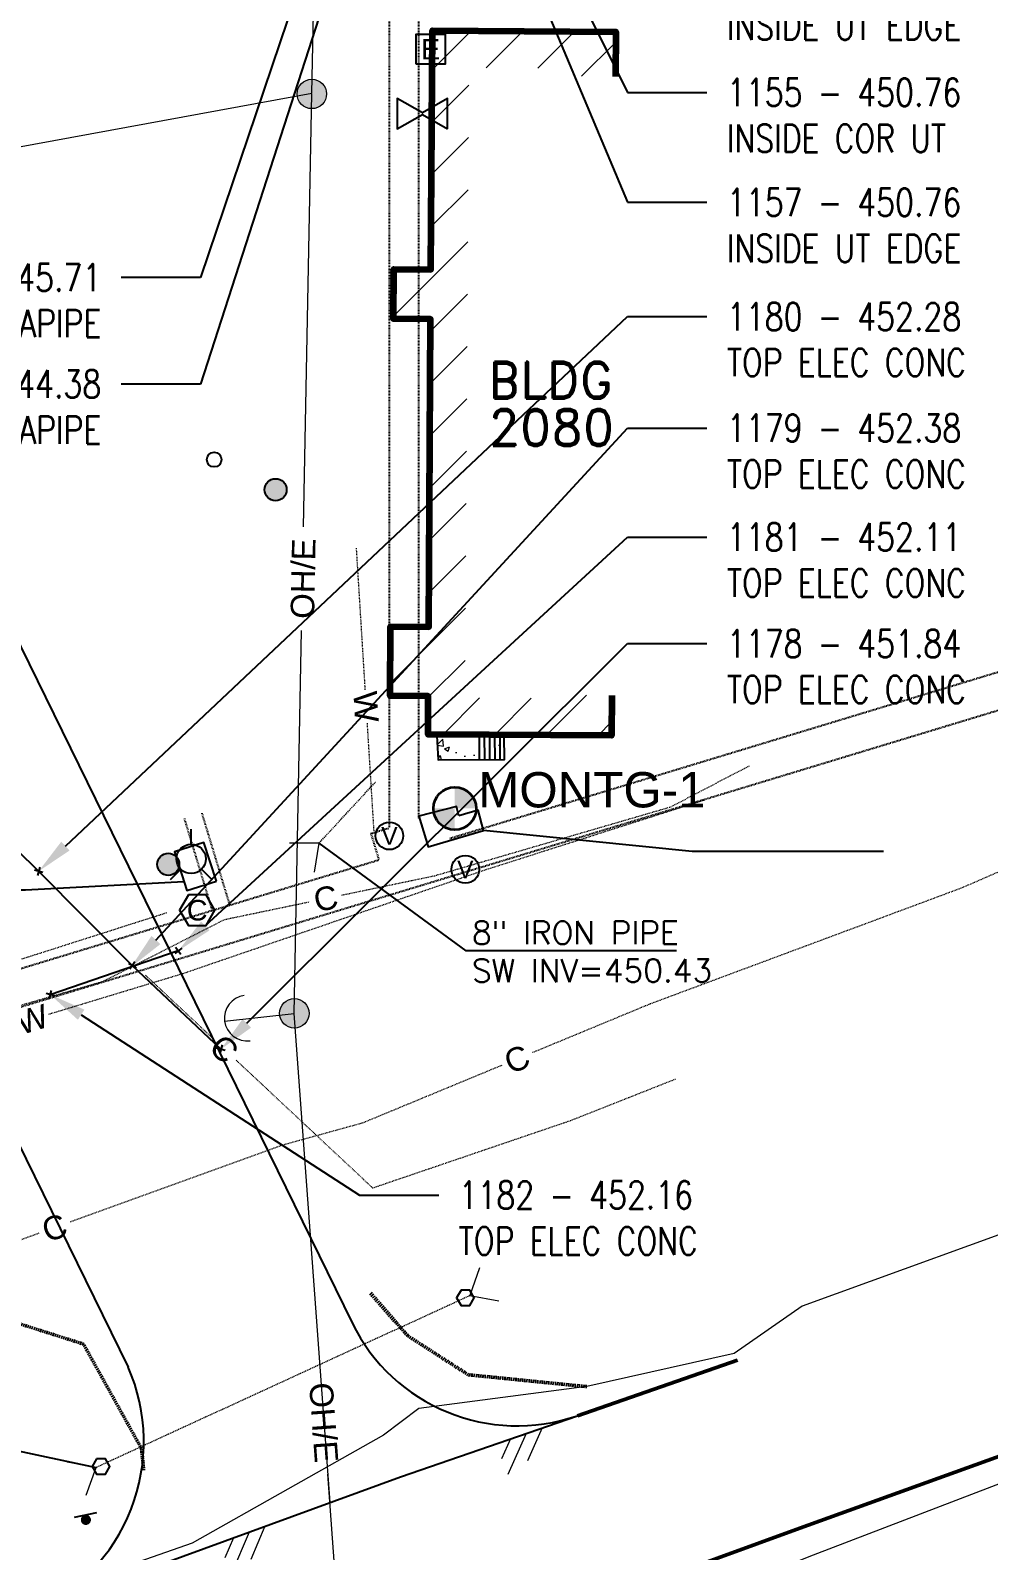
# Model space of a CAD drawing. Header units: feet. Extents: x 1391198 to 1391869, y 3961136 to 3961903.
# Drawn here: x 1391596 to 1391726.3, y 3961242.9 to 3961449.7 of the extents above; entities that cross this region are included whole.
import ezdxf
from ezdxf import colors
from ezdxf.entities.mleader import LeaderData, LeaderLine
from ezdxf.enums import TextEntityAlignment as Align
from ezdxf.math import Vec2, Vec3

# ---------------------------------------------------------------- set-up
doc = ezdxf.new("R2010")
doc.units = ezdxf.units.FT
doc.header["$MEASUREMENT"] = 0
for name, pattern in [('D10', [0.175, 0.1, -0.075]), ('D15', [0.22499999999999998, 0.15, -0.075]), ('D20', [0.30000000000000004, 0.2, -0.1]), ('HIDDEN2', [0.1875, 0.125, -0.0625])]:
    doc.linetypes.add(name, pattern=pattern)
for name, color, linetype in [('C-LEGEND-NEW', 4, 'Continuous'), ('C-SIGN', 4, 'Continuous'), ('FH-BLDG', 154, 'Continuous'), ('MU-NOTES', 11, 'Continuous'), ('P-SAN', 200, 'Continuous'), ('SHOTS100819', 3, 'Continuous'), ('Utilidor-Below-E', 8, 'HIDDEN2'), ('V-BLDG-IDEN', 8, 'Continuous'), ('V-COMM-SIGN', 7, 'Continuous'), ('V-DOMW-HYDR', 8, 'Continuous'), ('V-DOMW-VLVE', 7, 'Continuous'), ('V-POWR-DEVC', 7, 'Continuous'), ('V-SITE-CONC', 8, 'Continuous'), ('V-SITE-OTLN', 8, 'Continuous'), ('V-STEM-IDEN', 8, 'Continuous'), ('V-STEM-OTLN', 8, 'Continuous'), ('V-STEM-VENT', 7, 'Continuous'), ('V-STRM-IDEN', 8, 'Continuous'), ('V-STRM-SIGN', 7, 'Continuous'), ('V-SURV-IDEN', 8, 'Continuous')]:
    doc.layers.add(name, color=color, linetype=linetype)
for name, color, linetype, lineweight in [('V-BLDG-OTLN', 8, 'Continuous', 90), ('V-BLDG-PATT', 8, 'Continuous', 18), ('V-COMM-UNDR', 7, 'D10', 18), ('V-DOMW-MAIN-PIPE', 7, 'D10', 18), ('V-POWR-POLE', 8, 'Continuous', 18), ('V-POWR-POLE-GUYS', 8, 'Continuous', 18), ('V-PVMT-ASPH', 8, 'Continuous', 18), ('V-PVMT-CONC', 8, 'Continuous', 18), ('V-ROAD-ASPH', 8, 'Continuous', 50), ('V-ROAD-GRVL', 7, 'D20', 50), ('V-ROAD-SHLD', 7, 'Continuous', 20), ('V-SECD-OVHD', 8, 'Continuous', 18), ('V-STRM-CULV', 8, 'D15', 20), ('V-SURV-SYMB', 8, 'Continuous', 35)]:
    doc.layers.add(name, color=color, linetype=linetype, lineweight=lineweight)
doc.styles.add('AR120', font='arial.ttf', dxfattribs={"height": 4.8})
doc.styles.add('AR80', font='arial.ttf', dxfattribs={"height": 3.2})
doc.styles.add('Arial', font='arial.ttf')
doc.styles.add('ROMAND', font='romand.shx')
doc.styles.add('RomanS', font='romans.shx', dxfattribs={"width": 0.8})

# ---------------------------------------------------------------- blocks, each defined once
blk = doc.blocks.new('coe-sbc')
at = {"linetype": 'Continuous'}
h = blk.add_hatch(color=256, dxfattribs=at)
h.paths.add_polyline_path([(0, 0), (-0.07283775157731813, 0, 0.4142135623730951), (0, -0.07283775157731813)])
h.paths.add_polyline_path([(0, 0.07283775157731813), (0, 0), (0.07283775157731642, 0, 0.414213562373088)])
blk.add_circle((0, 0), 0.07283775157731813)
blk = doc.blocks.new('coe-anchor')
blk.add_arc((-0.07763266942490255, 0), 0.07763266942490255, 270, 90)
blk = doc.blocks.new('coe-gp')
blk.add_hatch(color=256).paths.add_polyline_path([(-0.0375, 0, 1), (0.0375, 0, 1)])
blk.add_circle((0, 0), 0.0375)
blk = doc.blocks.new('COE-FH')
for points in [[(0, 0.05000000000291038), (0, 0.1009187257295707)], [(-0.03535533905960619, -0.03535533905960619), (-0.07136031529807951, -0.07136031531263143)], [(0.03535533905960619, -0.03535533905960619), (0.07136031531263143, -0.07136031531263143)]]:
    blk.add_lwpolyline(points)
blk.add_circle((0, 0), 0.05)
blk = doc.blocks.new('coe-bcmc')
blk.add_lwpolyline([(-0.03000000000000114, 0.05196152422706568), (-0.05999999999999872, 0), (-0.03000000000000114, -0.05196152422706568), (0.03000000000000114, -0.05196152422706568), (0.05999999999999872, 0), (0.03000000000000114, 0.05196152422706568)], close=True)
at = {"style": 'Arial'}
blk.add_text('C', height=0.07, dxfattribs=at).set_placement((0, 0), align=Align.MIDDLE)
blk = doc.blocks.new('coe-cmp')
blk.add_lwpolyline([(0.07604059656000306, 0.06494480483301834), (0, 0), (0.07604059656000484, -0.06494480483302001)])
blk = doc.blocks.new('coe-vpipe')
blk.add_circle((0, 0), 0.0469)
at = {"style": 'Arial'}
blk.add_text('V', height=0.06, dxfattribs=at).set_placement((0, 0), align=Align.MIDDLE)
blk = doc.blocks.new('coe-pp')
blk.add_hatch(color=256).paths.add_polyline_path([(-0.05, 0, 1), (0.05, 0, 1)])
blk.add_circle((0, 0), 0.05)
blk = doc.blocks.new('COE-signp')
blk.add_lwpolyline([(-0.01500000000000057, 0.02598076211353284), (-0.02999999999999936, 0), (-0.01500000000000057, -0.02598076211353284), (0.01500000000000057, -0.02598076211353284), (0.02999999999999936, 0), (0.01500000000000057, 0.02598076211353284)], close=True)
blk = doc.blocks.new('COE-valve')
blk.add_lwpolyline([(0.08568498870645413, -0.05196152422706835), (0.08568498870645413, 0.05196152422706746), (0, 0.002491272931886002), (-0.08568498870645058, 0.05196152422706568), (-0.08568498870645058, -0.05196152422706746), (0, -0.00249127293188689), (0.08568498870645413, -0.05196152422706835)])
blk = doc.blocks.new('COE-pede')
blk.add_lwpolyline([(-0.05, -0.05), (0.05, -0.05), (0.05, 0.05), (-0.05, 0.05)], close=True)
at = {"style": 'Arial'}
blk.add_text('E', height=0.07, dxfattribs=at).set_placement((0, 0), align=Align.MIDDLE)
blk = doc.blocks.new('p2')
at = {"color": 0}
for p, q in [((0, 0), (-1.270308549632318, -1.362247183918953)), ((0.6962935054907575, 0.001923611620441079), (-0.3189808920724317, -1.086831312859431)), ((-0.6962935054907575, -0.001923611620441079), (-1.311787008948158, -0.6619634833186865))]:
    blk.add_line(p, q, dxfattribs=at)
blk = doc.blocks.new('A$C6F484106')
at = {"layer": 'C-LEGEND-NEW'}
h = blk.add_hatch(color=256, dxfattribs=at)
edge = h.paths.add_edge_path()
edge.add_arc((-56.03133909520693, -70.11542409053072), 0.5924905976125782, 0, 360)
blk.add_line((-57.39452673005871, -70.66830985574052), (-54.74717578501441, -70.66830985574052), dxfattribs=at)

msp = doc.modelspace()

# ---------------------------------------------------------------- hatches: boundary and pattern name
at = {"layer": 'V-BLDG-PATT'}
h = msp.add_hatch(dxfattribs=at)
h.set_pattern_fill('ANSI31', color=256, scale=40, style=0)
h.set_pattern_definition([(45, (1391644.91757464, 3961353.796505147), (-3.535533905932737, 3.535533905932738), [])])
h.paths.add_polyline_path([(1391670.586916232, 3961443.490494817), (1391675.586821544, 3961443.459723587), (1391675.624270645, 3961449.544691877), (1391650.674743136, 3961449.698240313), (1391650.474730143, 3961417.198855783), (1391645.424825777, 3961417.229934725), (1391645.383284617, 3961410.480062554), (1391650.433188982, 3961410.448983612), (1391650.175633789, 3961368.599776149), (1391644.975732264, 3961368.631778228), (1391644.91757464, 3961359.181957187), (1391650.117476164, 3961359.149955108), (1391650.085474086, 3961353.950053583), (1391675.035001594, 3961353.796505147), (1391675.068655472, 3961359.26480152), (1391670.06875016, 3961359.29557275), (1391670.065867511, 3961358.827181689), (1391655.116150628, 3961358.919187666), (1391655.144767871, 3961363.569099607), (1391655.463865524, 3961415.418117694), (1391655.643877219, 3961444.667563771), (1391670.593594102, 3961444.575557794)])
at = {"layer": 'V-PVMT-CONC'}
h = msp.add_hatch(dxfattribs=at)
h.set_pattern_fill('AR-CONC', color=256, style=0)
h.set_pattern_definition([(50, (1391651.303076764, 3961350.498669827), (7.172601826007535, -0.6275213498259511), [0.75, -8.25]), (355, (1391651.303076764, 3961350.498669827), (-1.38751333613, 7.521921337000118), [0.6, -6.6]), (100.4514, (1391651.900793564, 3961350.446376428), (5.785093817140216, 6.894395420609536), [0.6374019000000001, -7.01142112]), (46.18420000000001, (1391651.303076764, 3961352.498669827), (10.67241048625644, -1.655190143290181), [1.125, -12.375]), (96.6356, (1391652.192444214, 3961352.360736758), (9.346627055487033, 9.741178709004418), [0.95610288, -10.51713]), (351.1842, (1391651.303076764, 3961352.498669827), (9.346619451336272, 9.741186009253246), [0.9, -9.9]), (21, (1391652.303076764, 3961351.998669827), (5.969070521184617, -4.026188906653388), [0.75, -8.25]), (326.0000000000001, (1391652.303076764, 3961351.998669827), (2.433153319215817, 7.25150045046853), [0.6, -6.6]), (71.4514, (1391652.800499094, 3961351.663153768), (8.4022262858149, 3.225304967099524), [0.6374019000000001, -7.01142112]), (37.50000000000001, (1391651.303076764, 3961350.498669827), (0.1215985531729067, 3.328938538313115), [0, -6.52, 0, -6.7, 0, -6.625]), (7.499999999999999, (1391651.303076764, 3961350.498669827), (2.630695374421486, 3.944117118823602), [0, -3.82, 0, -6.37, 0, -2.525]), (327.5, (1391649.073076764, 3961350.498669827), (5.338224361724091, -0.225548717343798), [0, -2.5, 0, -7.8, 0, -10.35]), (317.5, (1391648.073076764, 3961350.498669827), (5.831861693423862, 1.001049823323176), [0, -3.25, 0, -5.18, 0, -7.35])])
h.paths.add_polyline_path([(1391651.303076764, 3961353.739978815), (1391651.468308862, 3961350.498669827), (1391660.469888233, 3961350.527756088), (1391660.439979262, 3961353.766071314)])

# ---------------------------------------------------------------- linework, layer by layer
at = {"layer": 'FH-BLDG'}
msp.add_line((1391646.331712935, 3961252.922562858), (1391670.397787903, 3961261.261902223), dxfattribs=at)
at = {"layer": 'FH-BLDG', "flags": 128}
for points in [[(1391622.195908985, 3961464.216086967), (1391583.809687186, 3961448.243647035, 0.4323930024931864), (1391570.968076504, 3961414.153645498), (1391639.766744931, 3961273.875409459)], [(1391522.388400015, 3961427.009740933), (1391525.280443794, 3961428.285303283, -0.4023772792962086), (1391531.787358548, 3961425.912200725), (1391609.293256672, 3961267.880207953)]]:
    msp.add_lwpolyline(points, format="xyb", dxfattribs=at)
at = {"layer": 'FH-BLDG'}
msp.add_lwpolyline([(1391596.274793521, 3961234.597948061), (1391601.989269269, 3961236.763537107), (1391646.331712935, 3961252.922562858)], dxfattribs=at)
for centre, radius, start, end in [((1391662.212502884, 3961284.883949322), 25, 206.1250828610909, 289.1125581677682), ((1391586.204271707, 3961257.724301945), 25.22387070947795, 293.5310317527783, 23.74274277650719)]:
    msp.add_arc(centre, radius, start, end, dxfattribs=at)
at = {"layer": 'P-SAN'}
for p, q in [((1391597.119906, 3961335.329431), (1391557.336698, 3961374.167603)), ((1391609.864305, 3961322.504041), (1391597.119906, 3961335.329431)), ((1391616.107494, 3961324.501435), (1391598.710961, 3961318.535382)), ((1391621.912433, 3961311.117316), (1391609.864305, 3961322.504041))]:
    msp.add_line(p, q, dxfattribs=at)
at = {"layer": 'SHOTS100819', "linetype": 'Continuous', "extrusion": (-0.2588190450295724, -0.9659258263086148, 0)}
for points, elevation in [([(318911.1708380466, 0), (318909.9710192605, 0)], -4186527.939006122), ([(318941.3851366578, 0), (318940.1853178716, 0)], -4186510.968677096)]:
    msp.add_lwpolyline(points, dxfattribs=dict(at, elevation=elevation))
at = {"layer": 'SHOTS100819', "linetype": 'Continuous'}
for points in [[(1391597.275173976, 3961335.908898977), (1391596.964638024, 3961334.749963024)], [(1391610.194938864, 3961323.0046132), (1391609.533671136, 3961322.003468799)], [(1391622.067700976, 3961311.696783977), (1391621.757165024, 3961310.537848024)]]:
    msp.add_lwpolyline(points, dxfattribs=at)
at = {"layer": 'SHOTS100819', "linetype": 'Continuous', "extrusion": (0.6060666572598907, -0.7954138589173703, 0), "elevation": -2307480.285652432}
msp.add_lwpolyline([(3507738.03700918, 0), (3507736.837190393, 0)], dxfattribs=at)
at = {"layer": 'SHOTS100819', "linetype": 'Continuous', "extrusion": (0.7954138589173703, 0.6060666572598907, 0), "elevation": 3507737.437099786}
msp.add_lwpolyline([(2307479.685743039, 0), (2307480.885561825, 0)], dxfattribs=at)
at = {"layer": 'SHOTS100819', "linetype": 'Continuous', "extrusion": (-0.5511396680971055, -0.834413006999419, 0), "elevation": -4072350.421025035}
msp.add_lwpolyline([(-1022065.198567356, 0), (-1022063.99874857, 0)], dxfattribs=at)
at = {"layer": 'SHOTS100819', "linetype": 'Continuous', "extrusion": (-0.2772045947388478, -0.9608109141010375, 0), "elevation": -4191835.639736809}
msp.add_lwpolyline([(238968.1302176038, 0), (238966.9303988176, 0)], dxfattribs=at)
at = {"layer": 'SHOTS100819', "linetype": 'Continuous', "extrusion": (0.9608109140274913, -0.2772045949937646, 0), "elevation": 238967.5291960575}
msp.add_lwpolyline([(4191835.039890817, 0), (4191836.239709603, 0)], dxfattribs=at)
at = {"layer": 'Utilidor-Below-E', "ltscale": 0.04}
for p, q in [((1391644.797955235, 3961495.050158118), (1391644.797955235, 3961341.231377941)), ((1391648.800598318, 3961491.050188607), (1391648.800598318, 3961342.445943582)), ((1391653.042258753, 3961339.814231918), (1391772.963130087, 3961376.213710911)), ((1391619.299842532, 3961343.253616135), (1391623.096085844, 3961330.724722253)), ((1391616.913488404, 3961342.530605834), (1391620.710113655, 3961330.000489747)), ((1391642.304505445, 3961340.474757018), (1391644.797955235, 3961341.231377941)), ((1391600.84740795, 3961323.971559918), (1391643.393642358, 3961336.885600967)), ((1391458.63643783, 3961280.806355366), (1391600.84740795, 3961323.971559918))]:
    msp.add_line(p, q, dxfattribs=at)
at = {"layer": 'Utilidor-Below-E'}
msp.add_line((1391642.304505445, 3961340.474757018), (1391643.393642358, 3961336.885600967), dxfattribs=at)
at = {"layer": 'Utilidor-Below-E', "ltscale": 0.04}
msp.add_lwpolyline([(1391257.667150014, 3961214.594729583), (1391772.963130087, 3961371.002048475)], dxfattribs=at)
at = {"layer": 'V-BLDG-OTLN', "flags": 128}
msp.add_lwpolyline([(1391675.068655472, 3961359.26480152), (1391675.035001594, 3961353.796505147), (1391650.085474086, 3961353.950053583), (1391650.117476164, 3961359.149955108), (1391644.91757464, 3961359.181957187), (1391644.975732264, 3961368.631778228), (1391650.175633789, 3961368.599776149), (1391650.433188982, 3961410.448983612), (1391645.383284617, 3961410.480062554), (1391645.424825777, 3961417.229934725), (1391650.474730143, 3961417.198855783), (1391650.674743136, 3961449.698240313), (1391675.624270645, 3961449.544691877), (1391675.586821544, 3961443.459723587)], dxfattribs=at)
at = {"layer": 'V-COMM-UNDR'}
for points in [[(1391638.363037139, 3961332.096018734), (1391650.993373256, 3961334.728310725), (1391683.089779826, 3961344.095803817), (1391693.798708136, 3961349.689554231)], [(1391757.10958593, 3961347.542854403), (1391746.461736441, 3961343.371044414), (1391722.577696093, 3961333.01617178), (1391680.285388281, 3961317.271417218), (1391664.245105783, 3961310.629242472)], [(1391566.468591361, 3961308.963343445), (1391605.831228958, 3961320.337723033), (1391622.405822851, 3961328.770371104), (1391633.977272259, 3961331.181980211)], [(1391611.650780705, 3961321.185620851), (1391620.713855809, 3961312.69312692)], [(1391660.105949619, 3961308.915245318), (1391641.147119913, 3961301.064519502), (1391630.254831526, 3961298.055328289), (1391601.378345529, 3961287.601886366)], [(1391623.982927305, 3961309.629865332), (1391633.582022319, 3961300.635097527), (1391642.548112687, 3961292.251033294), (1391669.515267257, 3961301.438107422), (1391683.815412998, 3961307.096812564)], [(1391597.165868723, 3961286.076947297), (1391590.001706888, 3961283.483482509), (1391567.019196953, 3961274.718397368)]]:
    msp.add_lwpolyline(points, dxfattribs=at)
at = {"layer": 'V-DOMW-MAIN-PIPE'}
for points in [[(1391640.310058104, 3961379.276092763), (1391641.510378907, 3961359.952860937)], [(1391641.788132254, 3961355.481479375), (1391642.700905224, 3961340.78730457)], [(1391687.668135977, 3961345.009231754), (1391657.529097861, 3961335.388081964), (1391616.724170092, 3961321.384561274), (1391598.404850669, 3961315.828896053)], [(1391614.529664365, 3961329.66645376), (1391534.28343669, 3961304.037132213)]]:
    msp.add_lwpolyline(points, dxfattribs=at)
at = {"layer": 'V-POWR-DEVC'}
msp.add_circle((1391620.998219943, 3961391.340965184), 1, dxfattribs=at)
at = {"layer": 'V-POWR-POLE-GUYS'}
msp.add_line((1391622.405553651, 3961314.946793776), (1391631.894659271, 3961316.00076567), dxfattribs=at)
at = {"layer": 'V-ROAD-ASPH'}
msp.add_line((1391670.398116374, 3961261.262016044), (1391692.168529902, 3961268.80586633), dxfattribs=at)
at = {"layer": 'V-ROAD-ASPH', "flags": 128}
msp.add_lwpolyline([(1391483.980611555, 3961167.104176299), (1391517.95170128, 3961179.551157311), (1391563.790877001, 3961196.580945333), (1391610.587675642, 3961213.419257029), (1391655.57512874, 3961229.492157626), (1391678.253897032, 3961237.773343948), (1391700.641419227, 3961245.949860319), (1391747.312391441, 3961262.792168367), (1391796.670768418, 3961281.057842239), (1391844.27065714, 3961298.429219692), (1391867.548499257, 3961307.151522497)], dxfattribs=at)
at = {"layer": 'V-ROAD-GRVL'}
for points in [[(1391611.402507346, 3961253.836722349), (1391611.127470279, 3961256.758808636), (1391603.214482743, 3961271.013894886), (1391577.788729468, 3961279.077824027), (1391534.094377262, 3961267.257646813), (1391489.613358121, 3961253.872407923), (1391456.476035601, 3961245.682733237)], [(1391642.250368884, 3961277.940303924), (1391647.331664871, 3961272.121342039), (1391655.56035934, 3961266.826469453)]]:
    msp.add_lwpolyline(points, dxfattribs=at)
at = {"layer": 'V-ROAD-GRVL', "flags": 128}
msp.add_lwpolyline([(1391671.693904205, 3961265.211909863), (1391655.56035934, 3961266.826469453)], dxfattribs=at)
at = {"layer": 'V-ROAD-SHLD', "flags": 128}
msp.add_lwpolyline([(1391857.966911956, 3961333.629993648), (1391835.219376269, 3961324.619004431), (1391787.24336788, 3961307.311221161), (1391737.455551647, 3961289.396706073), (1391700.976296127, 3961276.154957897), (1391691.733389719, 3961269.728420308), (1391671.693904205, 3961265.211909863), (1391648.811426449, 3961262.219825544), (1391644.035620867, 3961258.610624465), (1391618.002276234, 3961243.899610498), (1391601.539621752, 3961238.171630565), (1391562.857111878, 3961224.014061005), (1391550.704501676, 3961220.978129382), (1391507.609116147, 3961205.723239837), (1391474.56177489, 3961194.025076657)], dxfattribs=at)
at = {"layer": 'V-ROAD-SHLD'}
msp.add_lwpolyline([(1391868.86887904, 3961303.021615994), (1391845.839093784, 3961294.774254235), (1391797.827794788, 3961277.424895515), (1391748.236799612, 3961259.816538984), (1391702.476748513, 3961242.284256182), (1391680.360611758, 3961233.55521487)], dxfattribs=at)
at = {"layer": 'V-SECD-OVHD'}
for p, q in [((1391634.301063925, 3961441.206233108), (1391634.775634024, 3961468.368548161)), ((1391570.084935562, 3961429.435722856), (1391634.301063925, 3961441.206233108)), ((1391633.156472028, 3961382.184818542), (1391634.27943392, 3961441.085926262)), ((1391631.894659271, 3961316.00076567), (1391632.888082668, 3961368.107376759)), ((1391636.759016303, 3961249.434134197), (1391631.894659271, 3961316.00076567)), ((1391640.555692778, 3961197.478251435), (1391636.476117425, 3961253.305483532))]:
    msp.add_line(p, q, dxfattribs=at)
at = {"layer": 'V-SITE-CONC', "flags": 128}
msp.add_lwpolyline([(1391651.303076764, 3961353.739978815), (1391651.468308862, 3961350.498669827), (1391660.469888233, 3961350.527756088), (1391660.439979262, 3961353.766071314)], close=True, dxfattribs=at)
for points in [[(1391657.039439657, 3961353.756360301), (1391657.049907759, 3961350.516705311)], [(1391657.739436852, 3961353.758359302), (1391657.749904105, 3961350.518967167)], [(1391658.439434047, 3961353.760358303), (1391658.449900451, 3961350.521229024)], [(1391659.139431242, 3961353.762357304), (1391659.149896796, 3961350.52349088)], [(1391659.839428437, 3961353.764356305), (1391659.849893142, 3961350.525752736)]]:
    msp.add_lwpolyline(points, dxfattribs=at)
at = {"layer": 'V-STEM-IDEN', "flags": 128}
for points in [[(1391712.025735719, 3961338.017072537), (1391686.008083552, 3961338.017072537), (1391657.61226798, 3961340.890274501)], [(1391569.569010779, 3961332.806165065), (1391595.351617879, 3961332.806165065), (1391616.884918026, 3961333.933476496)]]:
    msp.add_lwpolyline(points, dxfattribs=at)
at = {"layer": 'V-STEM-OTLN'}
msp.add_lwpolyline([(1391654.277368602, 3961342.856430851), (1391653.94468681, 3961344.144058631), (1391648.818439997, 3961342.819600584), (1391650.108374504, 3961338.675472215), (1391657.61226798, 3961340.890274501), (1391656.903027562, 3961343.635353095), (1391654.277368602, 3961342.856430851)], dxfattribs=at)
at = {"layer": 'V-STEM-OTLN', "flags": 128}
msp.add_lwpolyline([(1391621.309049847, 3961333.981456124), (1391619.579419042, 3961339.248339832), (1391615.580631942, 3961337.975464987), (1391617.276889974, 3961332.718753652)], close=True, dxfattribs=at)
at = {"layer": 'V-STRM-CULV'}
msp.add_line((1391635.262923003, 3961339.166355602), (1391642.920826635, 3961347.457616944), dxfattribs=at)
at = {"layer": 'V-STRM-CULV', "flags": 128}
msp.add_lwpolyline([(1391655.766356587, 3961277.591519356), (1391604.942735377, 3961254.21233981)], dxfattribs=at)
at = {"layer": 'V-STRM-IDEN', "flags": 128}
for points in [[(1391683.860960737, 3961324.524104326), (1391655.26042543, 3961324.524104326), (1391635.262923003, 3961339.166355602)], [(1391537.252681603, 3961261.227989022), (1391571.975113497, 3961261.227989022), (1391604.942735377, 3961254.21233981)]]:
    msp.add_lwpolyline(points, dxfattribs=at)

# ---------------------------------------------------------------- block references
at = {"layer": 'C-SIGN', "xscale": 1.171875000139335, "yscale": 1.171875000139335, "zscale": 1.171875000139335, "rotation": 191.6932060798281}
msp.add_blockref('A$C6F484106', (1391555.89490084, 3961153.316887124), dxfattribs=at)
at = {"layer": 'V-COMM-SIGN', "xscale": 40, "yscale": 40}
msp.add_blockref('coe-bcmc', (1391618.686626665, 3961330.031485942), dxfattribs=at)
at = {"layer": 'V-DOMW-HYDR', "xscale": 40, "yscale": 40}
msp.add_blockref('COE-FH', (1391617.860877367, 3961337.01022611), dxfattribs=at)
at = {"layer": 'V-DOMW-VLVE', "xscale": 40, "yscale": 40, "zscale": 40}
msp.add_blockref('COE-valve', (1391649.315615966, 3961438.405076568), dxfattribs=at)
at = {"layer": 'V-POWR-DEVC', "xscale": 40, "yscale": 40, "zscale": 40}
msp.add_blockref('COE-pede', (1391650.439686945, 3961447.175524853), dxfattribs=at)
at = {"layer": 'V-POWR-POLE', "xscale": 40, "yscale": 40}
for p in [(1391634.27943392, 3961441.085926262), (1391631.894659271, 3961316.00076567)]:
    msp.add_blockref('coe-pp', p, dxfattribs=at)
at = {"layer": 'V-POWR-POLE-GUYS', "xscale": 40.00000000012913, "yscale": 40.00000000012913, "rotation": 187.5539131774545}
msp.add_blockref('coe-anchor', (1391622.405553651, 3961314.946793776), dxfattribs=at)
at = {"layer": 'V-PVMT-ASPH', "xscale": 3.280839895013123, "yscale": 3.280839895013123, "zscale": 3.280839895013123}
for p, rotation in [((1391663.434360127, 3961258.848945917), 19.11214565988046), ((1391625.755709462, 3961245.424370551), 20.0224695198864)]:
    msp.add_blockref('p2', p, dxfattribs=dict(at, rotation=rotation))
at = {"layer": 'V-SITE-OTLN', "xscale": 40, "yscale": 40}
for p in [(1391629.343087509, 3961387.243982226), (1391614.748955305, 3961336.273285491)]:
    msp.add_blockref('coe-gp', p, dxfattribs=at)
at = {"layer": 'V-STEM-VENT', "xscale": 40, "yscale": 40}
for p in [(1391644.830297437, 3961340.147521154), (1391655.154207959, 3961335.589424301)]:
    msp.add_blockref('coe-vpipe', p, dxfattribs=at)
at = {"layer": 'V-STRM-CULV'}
for p, xscale, yscale, rotation in [((1391635.262923003, 3961339.166355602), 39.99999999982676, 39.99999999982676, 220.5753911140357), ((1391655.766356587, 3961277.591519356), 39.99999999994246, 39.99999999994246, 30.52705101800773), ((1391604.942735377, 3961254.21233981), 40.00000000017471, 40.00000000017471, 209.7344968852119)]:
    msp.add_blockref('coe-cmp', p, dxfattribs=dict(at, xscale=xscale, yscale=yscale, rotation=rotation))
at = {"layer": 'V-STRM-SIGN', "xscale": 40, "yscale": 40, "zscale": 40}
for p in [(1391655.17354546, 3961277.286551472), (1391605.601330316, 3961254.341316517)]:
    msp.add_blockref('COE-signp', p, dxfattribs=at)
at = {"layer": 'V-SURV-SYMB', "xscale": 40, "yscale": 40}
msp.add_blockref('coe-sbc', (1391653.723, 3961343.872), dxfattribs=at)

# ---------------------------------------------------------------- texts
at = {"layer": 'V-BLDG-IDEN', "style": 'ROMAND'}
for s, p in [('BLDG', (1391658.284728421, 3961399.635870809)), ('2080', (1391658.284728421, 3961393.210222787))]:
    msp.add_text(s, height=5, dxfattribs=at).set_placement(p)
at = {"layer": 'V-COMM-UNDR', "style": 'AR80'}
for rotation, p in [(11.77251465277063, (1391636.170154699, 3961331.638999473)), (316.8615397169898, (1391622.348391557, 3961311.161496126)), (22.49412208277787, (1391662.175527701, 3961309.772243895)), (19.90052613917018, (1391599.272107126, 3961286.839416832))]:
    msp.add_text('C', height=3.2, rotation=rotation, dxfattribs=at).set_placement(p, align=Align.MIDDLE)
at = {"layer": 'V-DOMW-MAIN-PIPE', "style": 'AR80'}
for rotation, p in [(273.5545328884695, (1391641.649255581, 3961357.717170156)), (16.87087687144903, (1391596.26125753, 3961315.178812631))]:
    msp.add_text('W', height=3.2, rotation=rotation, dxfattribs=at).set_placement(p, align=Align.MIDDLE)
at = {"layer": 'V-SECD-OVHD', "style": 'AR80'}
for rotation, p in [(88.90777634888867, (1391633.022277348, 3961375.146097651)), (274.1794606485925, (1391635.963037467, 3961260.326761832))]:
    msp.add_text('OH/E', height=3.2, rotation=rotation, dxfattribs=at).set_placement(p, align=Align.MIDDLE)
at = {"layer": 'V-STRM-IDEN', "style": 'RomanS'}
for s, p in [('8" IRON PIPE', (1391656.055199727, 3961325.399342165)), ('SW INV=450.43', (1391656.055199727, 3961320.258823747))]:
    msp.add_text(s, height=3.125, dxfattribs=at).set_placement(p)
at = {"layer": 'V-SURV-IDEN', "style": 'AR120'}
msp.add_text('MONTG-1', height=4.8, dxfattribs=at).set_placement((1391656.91211993, 3961344.019482419))

# ---------------------------------------------------------------- leaders
at = {"layer": 'MU-NOTES'}
ml = msp.add_multileader_mtext('Standard', dxfattribs=at)
ml.set_content('1204 - 444.63\\PTOP PERMAPIPE', color=256, style='RomanS')
ml.set_leader_properties()
ml.build(insert=Vec2(0, 0))
ml.multileader.update_dxf_attribs({"dogleg_length": 0.36, "arrow_head_size": 5, "scale": 40})
ctx = ml.context
ctx.base_point, ctx.scale, ctx.char_height, ctx.arrow_head_size, ctx.landing_gap_size, ctx.plane_origin = Vec3(1391488.729358782, 3961477.264421417), 40, 3.75, 5, 2.7, Vec3(1391573.528281562, 3961449.828584772)
ctx.text_align_type = 2
notes = []
notes.append((ctx, [(0, (1, 1, 0), (1391540.500787354, 3961477.264421417), (-1, 0), 10.8, [(0, [(1391650.177477996, 3961545.656209119)], 0, [])])]))
ctx.mtext.insert, ctx.mtext.alignment, ctx.mtext.flow_direction = Vec3(1391527.000787354, 3961479.139421417), 3, 5
ml = msp.add_multileader_mtext('Standard', dxfattribs=at)
ml.set_content('1203 - 444.61\\PTOP PERMAPIPE', color=256, style='RomanS')
ml.set_leader_properties()
ml.build(insert=Vec2(0, 0))
ml.multileader.update_dxf_attribs({"dogleg_length": 0.36, "arrow_head_size": 5, "scale": 40})
ctx = ml.context
ctx.base_point, ctx.scale, ctx.char_height, ctx.arrow_head_size, ctx.landing_gap_size, ctx.plane_origin = Vec3(1391488.729358782, 3961461.391404469), 40, 3.75, 5, 2.7, Vec3(1391573.528281562, 3961433.955567823)
ctx.text_align_type = 2
notes.append((ctx, [(0, (1, 1, 0), (1391540.500787354, 3961461.391404469), (-1, 0), 10.8, [(0, [(1391651.130376001, 3961521.234803)], 0, [])])]))
ctx.mtext.insert, ctx.mtext.alignment, ctx.mtext.flow_direction = Vec3(1391527.000787354, 3961463.266404469), 3, 5
ml = msp.add_multileader_mtext('Standard', dxfattribs=at)
ml.set_content('7001 - 445.71\\PTOP PERMAPIPE', color=256, style='RomanS')
ml.set_leader_properties()
ml.build(insert=Vec2(0, 0))
ml.multileader.update_dxf_attribs({"dogleg_length": 0.36, "arrow_head_size": 5, "scale": 40})
ctx = ml.context
ctx.base_point, ctx.scale, ctx.char_height, ctx.arrow_head_size, ctx.landing_gap_size, ctx.plane_origin = Vec3(1391567.364744022, 3961416.111876046), 40, 3.75, 5, 2.7, Vec3(1391652.163666802, 3961472.469588713)
ctx.text_align_type = 2
notes.append((ctx, [(0, (1, 1, 0), (1391619.136172594, 3961416.111876046), (-1, 0), 10.8, [(0, [(1391648.371917999, 3961502.886186)], 0, [])])]))
ctx.mtext.insert, ctx.mtext.alignment, ctx.mtext.flow_direction = Vec3(1391605.636172593, 3961417.986876046), 3, 5
ml = msp.add_multileader_mtext('Standard', dxfattribs=at)
ml.set_content('1202 - 444.38\\PTOP PERMAPIPE', color=256, style='RomanS')
ml.set_leader_properties()
ml.build(insert=Vec2(0, 0))
ml.multileader.update_dxf_attribs({"dogleg_length": 0.36, "arrow_head_size": 5, "scale": 40})
ctx = ml.context
ctx.base_point, ctx.scale, ctx.char_height, ctx.arrow_head_size, ctx.landing_gap_size, ctx.plane_origin = Vec3(1391567.364744022, 3961401.615302837), 40, 3.75, 5, 2.7, Vec3(1391652.163666802, 3961458.669935882)
ctx.text_align_type = 2
notes.append((ctx, [(0, (1, 1, 0), (1391619.136172594, 3961401.615302837), (-1, 0), 10.8, [(0, [(1391651.722571, 3961502.615687001)], 0, [])])]))
ctx.mtext.insert, ctx.mtext.alignment, ctx.mtext.flow_direction = Vec3(1391605.636172593, 3961403.490302837), 3, 5
ml = msp.add_multileader_mtext('Standard', dxfattribs=at)
ml.set_content('6003 - 450.80\\PCOR-M-H', color=256, style='RomanS')
ml.set_leader_properties()
ml.build(insert=Vec2(0, 0))
ml.multileader.update_dxf_attribs({"dogleg_length": 0.36, "arrow_head_size": 5, "scale": 40})
ctx = ml.context
ctx.base_point, ctx.scale, ctx.char_height, ctx.arrow_head_size, ctx.landing_gap_size, ctx.plane_origin = Vec3(1391567.079029736, 3961470.168880982), 40, 3.75, 5, 2.7, Vec3(1391652.163666802, 3961526.526593649)
ctx.text_align_type = 2
notes.append((ctx, [(0, (1, 1, 0), (1391619.136172594, 3961470.168880982), (-1, 0), 10.8, [(0, [(1391643.725585, 3961502.541678)], 0, [])])]))
ctx.mtext.insert, ctx.mtext.alignment, ctx.mtext.flow_direction = Vec3(1391605.636172593, 3961472.043880982), 3, 5
ml = msp.add_multileader_mtext('Standard', dxfattribs=at)
ml.set_content('1155 - 450.76\\PINSIDE COR UT', color=256, style='RomanS')
ml.set_leader_properties()
ml.build(insert=Vec2(0, 0))
ml.multileader.update_dxf_attribs({"dogleg_length": 0.36, "arrow_head_size": 5, "scale": 40})
ctx = ml.context
ctx.base_point, ctx.scale, ctx.char_height, ctx.arrow_head_size, ctx.landing_gap_size, ctx.plane_origin = Vec3(1391688.025423447, 3961441.291786199), 40, 3.75, 5, 2.7, Vec3(1391644.197929238, 3961470.530347287)
notes.append((ctx, [(0, (1, 1, 0), (1391677.225423447, 3961441.291786199), (1, 0), 10.8, [(0, [(1391650.041064, 3961495.742576)], 0, [])])]))
ctx.mtext.insert, ctx.mtext.flow_direction = Vec3(1391690.725423447, 3961443.166786199), 5
ml = msp.add_multileader_mtext('Standard', dxfattribs=at)
ml.set_content('1156 - 450.99\\PINSIDE UT EDGE', color=256, style='RomanS')
ml.set_leader_properties()
ml.build(insert=Vec2(0, 0))
ml.multileader.update_dxf_attribs({"dogleg_length": 0.36, "arrow_head_size": 5, "scale": 40})
ctx = ml.context
ctx.base_point, ctx.scale, ctx.char_height, ctx.arrow_head_size, ctx.landing_gap_size, ctx.plane_origin = Vec3(1391688.025423447, 3961456.595792094), 40, 3.75, 5, 2.7, Vec3(1391644.197929238, 3961461.646208114)
notes.append((ctx, [(0, (1, 1, 0), (1391677.225423447, 3961456.595792094), (1, 0), 10.8, [(0, [(1391654.495564, 3961495.738441)], 0, [])])]))
ctx.mtext.insert, ctx.mtext.flow_direction = Vec3(1391690.725423447, 3961458.470792094), 5
ml = msp.add_multileader_mtext('Standard', dxfattribs=at)
ml.set_content('1157 - 450.76\\PINSIDE UT EDGE', color=256, style='RomanS')
ml.set_leader_properties()
ml.build(insert=Vec2(0, 0))
ml.multileader.update_dxf_attribs({"dogleg_length": 0.36, "arrow_head_size": 5, "scale": 40})
ctx = ml.context
ctx.base_point, ctx.scale, ctx.char_height, ctx.arrow_head_size, ctx.landing_gap_size, ctx.plane_origin = Vec3(1391688.025423447, 3961426.347098983), 40, 3.75, 5, 2.7, Vec3(1391644.197929238, 3961447.846555284)
notes.append((ctx, [(0, (1, 1, 0), (1391677.225423447, 3961426.347098983), (1, 0), 10.8, [(0, [(1391650.038605839, 3961491.050188607)], 0, [])])]))
ctx.mtext.insert, ctx.mtext.flow_direction = Vec3(1391690.725423447, 3961428.222098983), 5
ml = msp.add_multileader_mtext('Standard', dxfattribs=at)
ml.set_content('1180 - 452.28\\PTOP ELEC CONC', color=256, style='RomanS')
ml.set_leader_properties()
ml.build(insert=Vec2(0, 0))
ml.multileader.update_dxf_attribs({"dogleg_length": 0.36, "arrow_head_size": 5, "scale": 40})
ctx = ml.context
ctx.base_point, ctx.scale, ctx.char_height, ctx.arrow_head_size, ctx.landing_gap_size, ctx.plane_origin = Vec3(1391688.025423447, 3961410.797909207), 40, 3.75, 5, 2.7, Vec3(1391644.197929238, 3961425.623259005)
notes.append((ctx, [(0, (1, 1, 0), (1391677.225423447, 3961410.797909207), (1, 0), 10.8, [(0, [(1391597.119906, 3961335.329431001)], 0, [])])]))
ctx.mtext.insert, ctx.mtext.flow_direction = Vec3(1391690.725423447, 3961412.672909207), 5
ml = msp.add_multileader_mtext('Standard', dxfattribs=at)
ml.set_content('1179 - 452.38\\PTOP ELEC CONC', color=256, style='RomanS')
ml.set_leader_properties()
ml.build(insert=Vec2(0, 0))
ml.multileader.update_dxf_attribs({"dogleg_length": 0.36, "arrow_head_size": 5, "scale": 40})
ctx = ml.context
ctx.base_point, ctx.scale, ctx.char_height, ctx.arrow_head_size, ctx.landing_gap_size, ctx.plane_origin = Vec3(1391688.025423447, 3961395.635707845), 40, 3.75, 5, 2.7, Vec3(1391644.197929238, 3961410.461057643)
notes.append((ctx, [(0, (1, 1, 0), (1391677.225423447, 3961395.635707845), (1, 0), 10.8, [(0, [(1391609.687827789, 3961322.299842943)], 0, [])])]))
ctx.mtext.insert, ctx.mtext.flow_direction = Vec3(1391690.725423447, 3961397.510707845), 5
ml = msp.add_multileader_mtext('Standard', dxfattribs=at)
ml.set_content('1181 - 452.11\\PTOP ELEC CONC', color=256, style='RomanS')
ml.set_leader_properties()
ml.build(insert=Vec2(0, 0))
ml.multileader.update_dxf_attribs({"dogleg_length": 0.36, "arrow_head_size": 5, "scale": 40})
ctx = ml.context
ctx.base_point, ctx.scale, ctx.char_height, ctx.arrow_head_size, ctx.landing_gap_size, ctx.plane_origin = Vec3(1391688.025423447, 3961380.79878576), 40, 3.75, 5, 2.7, Vec3(1391644.197929238, 3961395.624135558)
notes.append((ctx, [(0, (1, 1, 0), (1391677.225423447, 3961380.79878576), (1, 0), 10.8, [(0, [(1391616.107494001, 3961324.501435)], 0, [])])]))
ctx.mtext.insert, ctx.mtext.flow_direction = Vec3(1391690.725423447, 3961382.67378576), 5
ml = msp.add_multileader_mtext('Standard', dxfattribs=at)
ml.set_content('1178 - 451.84\\PTOP ELEC CONC', color=256, style='RomanS')
ml.set_leader_properties()
ml.build(insert=Vec2(0, 0))
ml.multileader.update_dxf_attribs({"dogleg_length": 0.36, "arrow_head_size": 5, "scale": 40})
ctx = ml.context
ctx.base_point, ctx.scale, ctx.char_height, ctx.arrow_head_size, ctx.landing_gap_size, ctx.plane_origin = Vec3(1391688.025423447, 3961366.309029081), 40, 3.75, 5, 2.7, Vec3(1391644.197929238, 3961381.134378879)
notes.append((ctx, [(0, (1, 1, 0), (1391677.225423447, 3961366.309029081), (1, 0), 10.8, [(0, [(1391621.912433, 3961311.117316)], 0, [])])]))
ctx.mtext.insert, ctx.mtext.flow_direction = Vec3(1391690.725423447, 3961368.184029081), 5
ml = msp.add_multileader_mtext('Standard', dxfattribs=at)
ml.set_content('1182 - 452.16\\PTOP ELEC CONC', color=256, style='RomanS')
ml.set_leader_properties()
ml.build(insert=Vec2(0, 0))
ml.multileader.update_dxf_attribs({"dogleg_length": 0.36, "arrow_head_size": 5, "scale": 40})
ctx = ml.context
ctx.base_point, ctx.scale, ctx.char_height, ctx.arrow_head_size, ctx.landing_gap_size, ctx.plane_origin = Vec3(1391651.551114295, 3961291.272480561), 40, 3.75, 5, 2.7, Vec3(1391644.197929238, 3961316.614490267)
notes.append((ctx, [(0, (1, 1, 0), (1391640.751114295, 3961291.272480561), (1, 0), 10.8, [(0, [(1391598.710961, 3961318.535382)], 0, [])])]))
ctx.mtext.insert, ctx.mtext.flow_direction = Vec3(1391654.251114295, 3961293.147480561), 5
for ctx, leaders in notes:
    for number, flags, end, landing, length, lines in leaders:
        leader = LeaderData()
        leader.index, (leader.has_last_leader_line, leader.has_dogleg_vector, leader.attachment_direction) = number, flags
        leader.last_leader_point, leader.dogleg_vector, leader.dogleg_length = Vec3(end), Vec3(landing), length
        for number, points, colour, breaks in lines:
            line = LeaderLine()
            line.index, line.vertices, line.color, line.breaks = number, Vec3.list(points), colors.encode_raw_color(colour), breaks
            leader.lines.append(line)
        ctx.leaders.append(leader)

doc.saveas('drawing.dxf')
